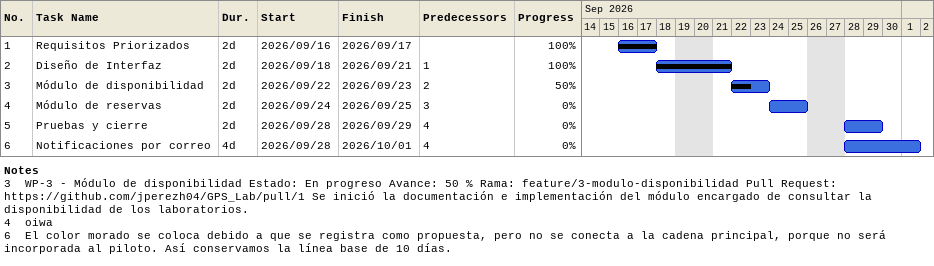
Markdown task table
| ID | Task | Duration | Start | Finish | Predecessors | % complete |
|---|---|---|---|---|---|---|
| 1 | Requisitos Priorizados | 2d | 2026-09-16 | 2026-09-17 |  | 100 |
| 2 | Diseño de Interfaz | 2d | 2026-09-18 | 2026-09-21 | 1 | 100 |
| 3 | Módulo de disponibilidad | 2d | 2026-09-22 | 2026-09-23 | 2 | 50 |
| 4 | Módulo de reservas | 2d | 2026-09-24 | 2026-09-25 | 3 | 0 |
| 5 | Pruebas y cierre | 2d | 2026-09-28 | 2026-09-29 | 4 | 0 |
| 6 | Notificaciones por correo | 4d | 2026-09-28 | 2026-10-01 | 4 | 0 |

Notes
- 3: WP-3 - Módulo de disponibilidad Estado: En progreso Avance: 50 % Rama: feature/3-modulo-disponibilidad Pull Request: https://github.com/jperezh04/GPS_Lab/pull/1 Se inició la documentación e implementación del módulo encargado de consultar la disponibilidad de los laboratorios.
- 4: oiwa
- 6: El color morado se coloca debido a que se registra como propuesta, pero no se conecta a la cadena principal, porque no será incorporada al piloto. Así conservamos la línea base de 10 días.
